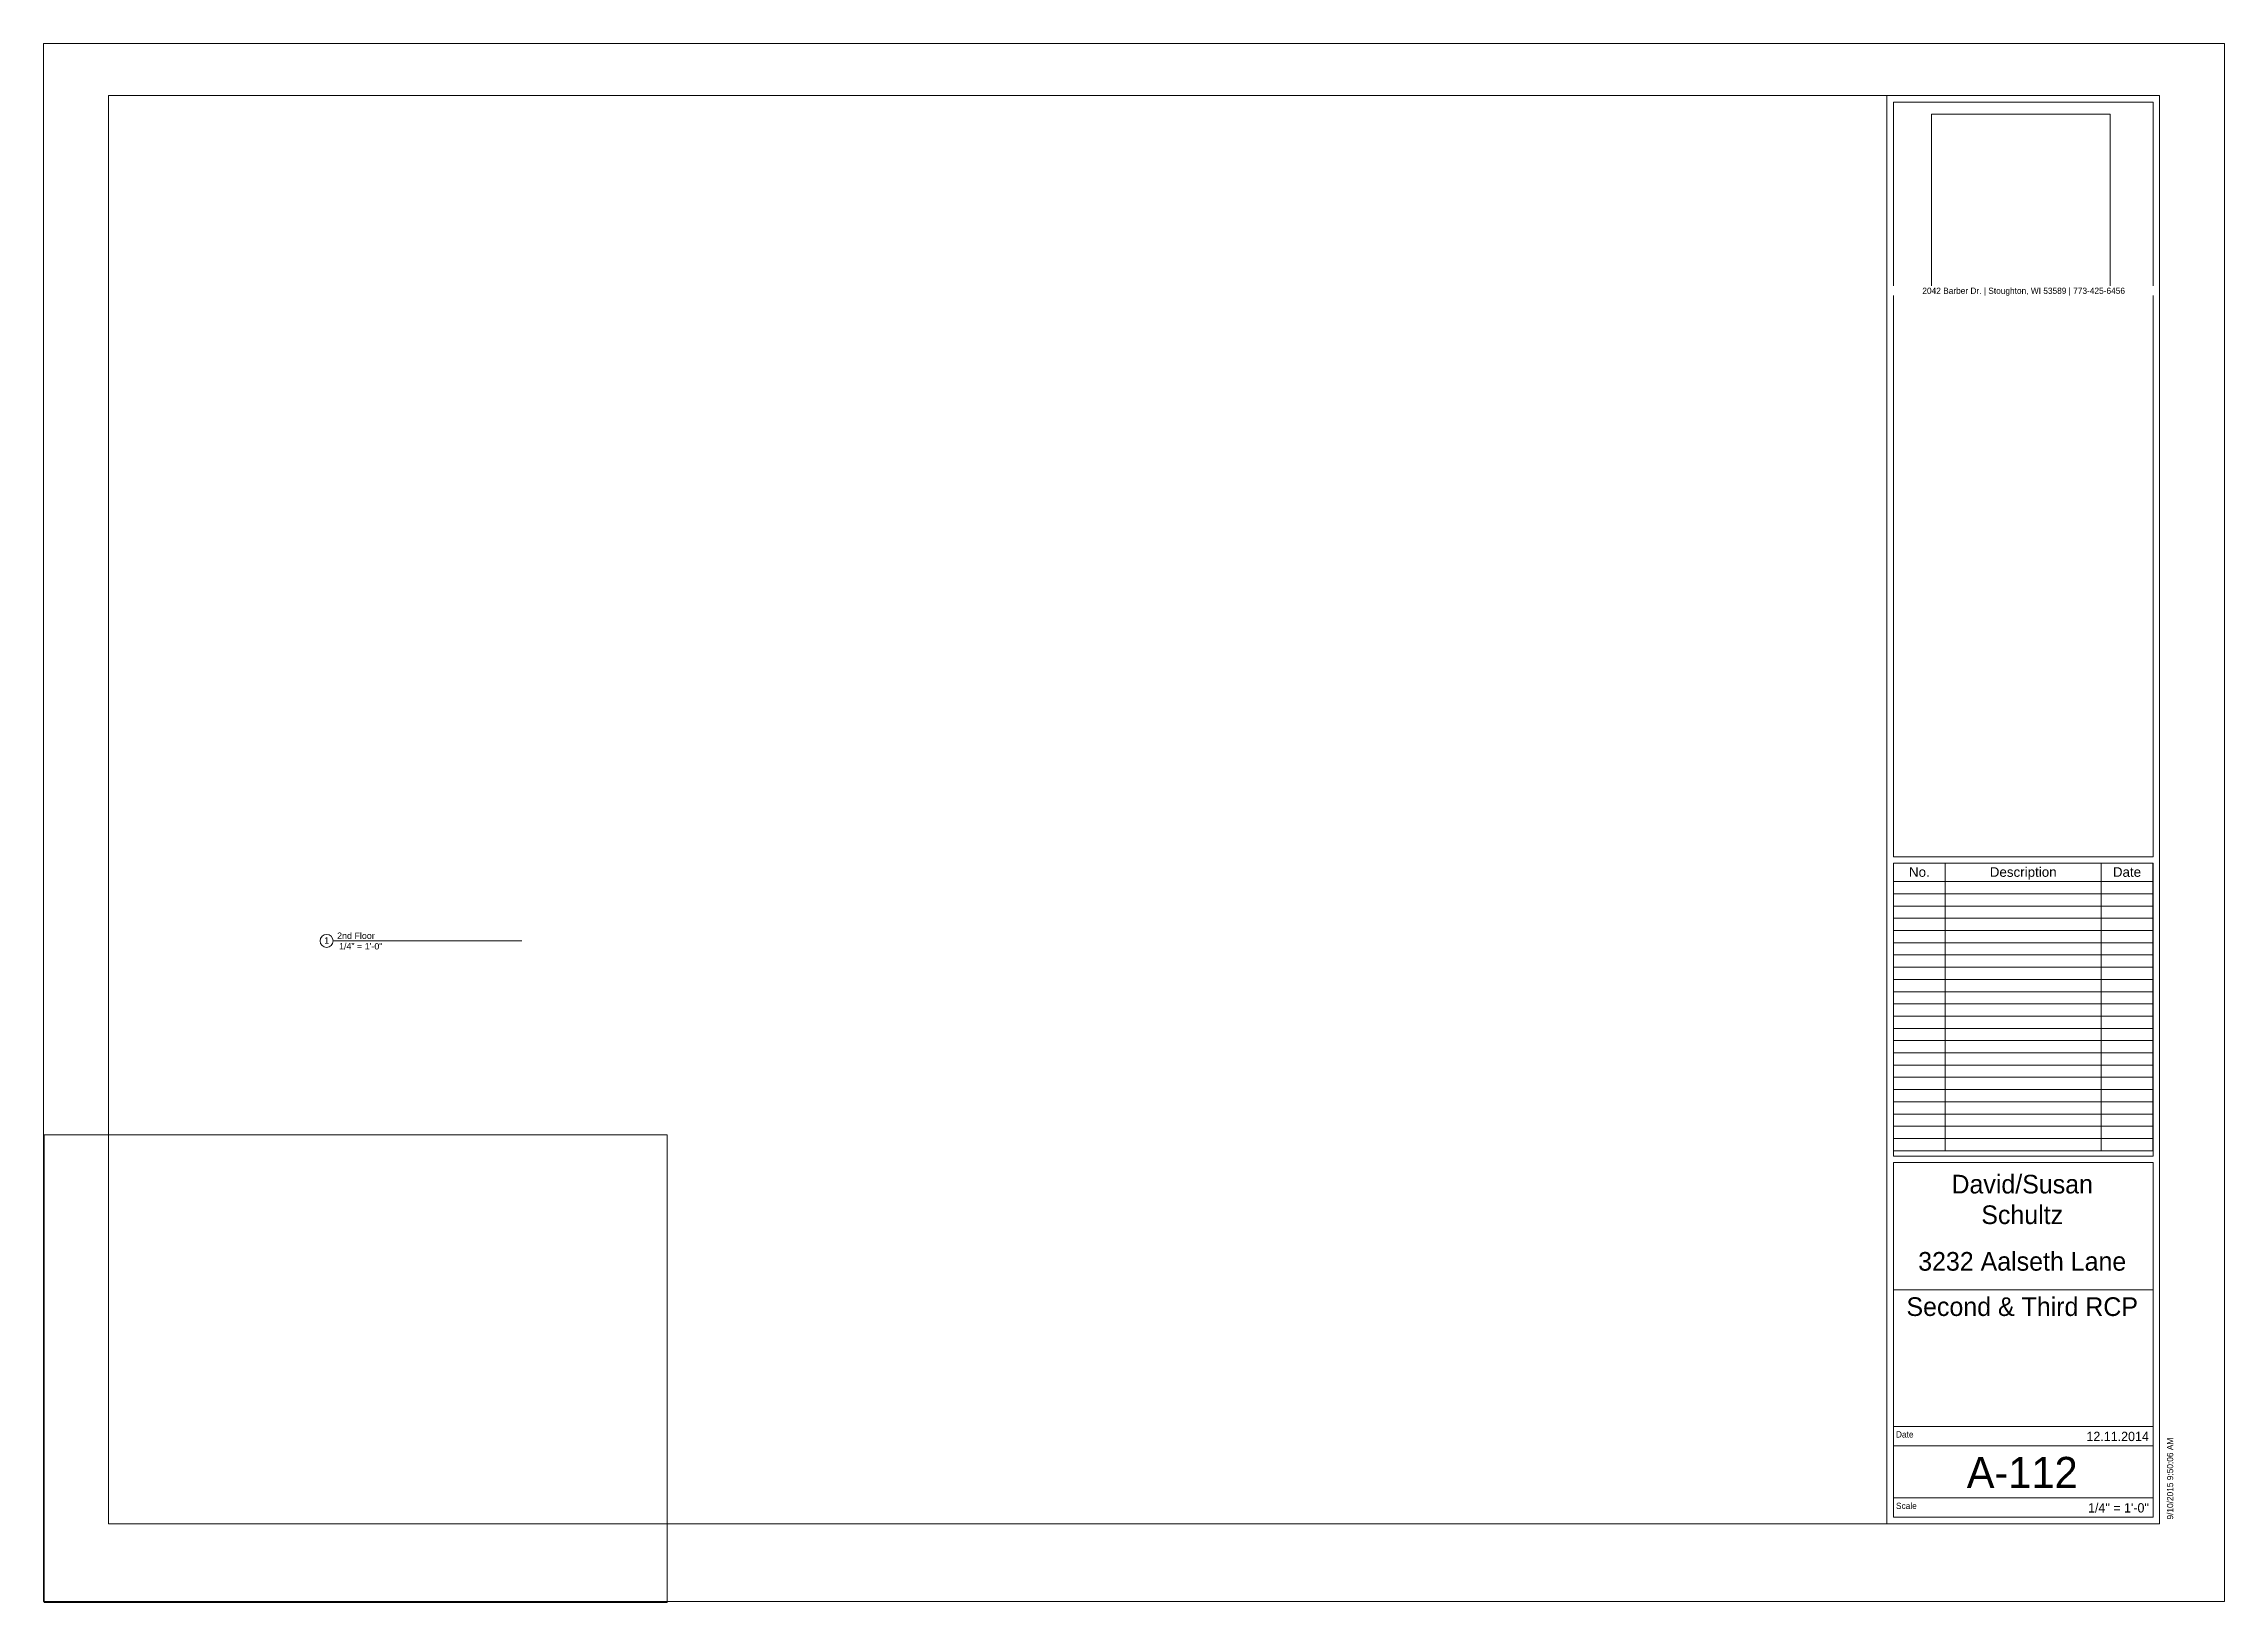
# Paper-space layout 'Layout1' of a CAD drawing. Header units: inches. Extents: x 0 to 42, y 0 to 30.
import ezdxf

# ---------------------------------------------------------------- set-up
doc = ezdxf.new("R2010")
doc.units = ezdxf.units.IN
doc.header["$MEASUREMENT"] = 0
for name, color, linetype, lineweight in [('A-DETL-THIN', 151, 'Continuous', 9), ('G-ANNO-SCHD', 231, 'Continuous', 9), ('G-ANNO-TTLB', 6, 'Continuous', 9), ('G-ANNO-TTLB-MEDM', 33, 'Continuous', 20), ('G-ANNO-TTLB-THIN', 151, 'Continuous', 9)]:
    doc.layers.add(name, color=color, linetype=linetype, lineweight=lineweight)
doc.layers.add('G-ANNO-NPLT', color=191, linetype='Continuous', plot=False)
doc.styles.add('Arial', font='arial.ttf', dxfattribs={"height": 0.122942})
doc.styles.add('Arial_1', font='arial.ttf', dxfattribs={"height": 0.184412})
doc.styles.add('Century Gothic', font='GOTHIC.TTF', dxfattribs={"height": 0.119759})
doc.styles.add('Century Gothic_1', font='GOTHIC.TTF', dxfattribs={"height": 0.179639})
doc.styles.add('Century Gothic_2', font='GOTHIC.TTF', dxfattribs={"height": 0.598797})
doc.styles.add('Century Gothic_3', font='GOTHIC.TTF', dxfattribs={"height": 0.359278})
picture_1 = doc.add_image_def('image1.jpg', size_in_pixel=(939, 939))

# ---------------------------------------------------------------- blocks, each defined once
blk = doc.blocks.new('E1 30 x 42 Horizontal - E1 30x42 Horizontal-11829-Second _ Third RCP')
at = {"layer": 'G-ANNO-TTLB-MEDM'}
for p, q in [((1.24, 29.014), (1.24, 1.514)), ((40.74, 29.014), (1.24, 29.014)), ((35.49, 29.014), (35.49, 1.514)), ((40.74, 29.014), (40.74, 1.514)), ((35.615, 28.889), (40.615, 28.889)), ((35.615, 28.889), (35.615, 14.358)), ((40.615, 14.358), (40.615, 28.889)), ((35.615, 14.358), (40.615, 14.358)), ((35.615, 14.233), (35.615, 8.594)), ((40.615, 14.233), (35.615, 14.233)), ((40.615, 8.594), (40.615, 14.233)), ((35.615, 8.594), (40.615, 8.594)), ((35.615, 1.639), (35.615, 8.469)), ((35.615, 8.469), (40.615, 8.469)), ((40.615, 8.469), (40.615, 1.639)), ((35.615, 6.02), (40.615, 6.02)), ((1.24, 1.514), (40.74, 1.514)), ((40.615, 1.639), (35.615, 1.639))]:
    blk.add_line(p, q, dxfattribs=at)
at = {"layer": 'G-ANNO-TTLB-THIN'}
for p, q in [((-0.01, 30.014), (41.99, 30.014)), ((-0.01, 0.014), (-0.01, 30.014)), ((41.99, 0.014), (41.99, 30.014)), ((35.615, 3.389), (40.615, 3.389)), ((35.615, 3.014), (40.615, 3.014)), ((35.615, 2.014), (40.615, 2.014)), ((-0.01, 0.014), (41.99, 0.014))]:
    blk.add_line(p, q, dxfattribs=at)
at = {"layer": 'G-ANNO-TTLB'}
image = blk.add_image(picture_1, insert=(36.348, 25.214), size_in_units=(3.444, 3.444), dxfattribs=at)
image.dxf.flags = 7
at = {"layer": 'G-ANNO-TTLB', "line_spacing_factor": 0.984117, "style": 'Century Gothic', "bg_fill": 3, "box_fill_scale": 1.25, "bg_fill_color": 0, "bg_fill_transparency": 0}
for s, insert, char_height, width, attachment_point in [('2042 Barber Dr. | Stoughton, WI 53589 | 773-425-6456', (38.124, 25.315), 0.11976, 5.052, 2), ('Date', (35.665, 3.294), 0.1198, 0.4725, 1), ('Scale', (35.665, 1.919), 0.1198, 0.5265, 1)]:
    blk.add_mtext(s, dxfattribs=dict(at, insert=insert, char_height=char_height, width=width, attachment_point=attachment_point))
blk = doc.blocks.new('Viewport - View Title-1830-Second _ Third RCP')
at = {"layer": 'G-ANNO-TTLB'}
for start, end in [(0, 180), (180, 360)]:
    blk.add_arc((-0.125, 0), 0.125, start, end, dxfattribs=at)

psp = doc.layouts.get("Layout1")

# ---------------------------------------------------------------- viewports
at = {"layer": '0'}
psp.add_viewport(center=(6, 4.5), size=(12, 9), view_center_point=(6, 4.5), view_height=12, dxfattribs=at)

# ---------------------------------------------------------------- next in the draw order: block references
at = {"layer": 'G-ANNO-TTLB'}
psp.add_blockref('E1 30 x 42 Horizontal - E1 30x42 Horizontal-11829-Second _ Third RCP', (0, 0), dxfattribs=at)

# ---------------------------------------------------------------- next in the draw order: linework, layer by layer
at = {"layer": 'A-DETL-THIN'}
for p, q in [((36.615, 14.233), (35.615, 14.233)), ((35.615, 14.233), (35.615, 13.879)), ((40.614, 13.879), (35.615, 13.879)), ((35.615, 13.879), (35.615, 8.697)), ((39.615, 14.233), (36.615, 14.233)), ((36.615, 14.233), (36.615, 13.879)), ((36.615, 13.879), (36.615, 8.697)), ((40.614, 14.233), (39.615, 14.233)), ((39.615, 14.233), (39.615, 13.879)), ((39.615, 13.879), (39.615, 8.697)), ((40.614, 14.233), (40.614, 13.879)), ((40.614, 13.879), (40.614, 8.697)), ((40.614, 13.644), (35.615, 13.644)), ((40.614, 13.408), (35.615, 13.408)), ((40.614, 13.173), (35.615, 13.173)), ((40.614, 12.937), (35.615, 12.937)), ((40.614, 12.702), (35.615, 12.702)), ((40.614, 12.466), (35.615, 12.466)), ((40.614, 12.23), (35.615, 12.23)), ((40.614, 11.995), (35.615, 11.995)), ((40.614, 11.759), (35.615, 11.759)), ((40.614, 11.524), (35.615, 11.524)), ((40.614, 11.288), (35.615, 11.288)), ((40.614, 11.052), (35.615, 11.052)), ((40.614, 10.817), (35.615, 10.817)), ((40.614, 10.581), (35.615, 10.581)), ((40.614, 10.346), (35.615, 10.346)), ((40.614, 10.11), (35.615, 10.11)), ((40.614, 9.875), (35.615, 9.875)), ((40.614, 9.639), (35.615, 9.639)), ((40.614, 9.403), (35.615, 9.403)), ((40.614, 9.168), (35.615, 9.168)), ((40.614, 8.932), (35.615, 8.932)), ((40.614, 8.697), (35.615, 8.697))]:
    psp.add_line(p, q, dxfattribs=at)
at = {"layer": 'G-ANNO-NPLT', "lineweight": 9}
psp.add_line((5.565, 12.737), (9.2, 12.737), dxfattribs=at)

# ---------------------------------------------------------------- next in the draw order: block references
at = {"layer": 'G-ANNO-TTLB'}
psp.add_blockref('Viewport - View Title-1830-Second _ Third RCP', (5.565, 12.737), dxfattribs=at)

# ---------------------------------------------------------------- next in the draw order: texts
at = {"layer": 'G-ANNO-SCHD', "attachment_point": 2, "line_spacing_factor": 0.938532, "style": 'Arial_1'}
for s, insert, char_height, width in [('No.', (36.115, 14.155), 0.1844, 0.477), ('Description', (38.115, 14.155), 0.18441, 1.53225), ('Date', (40.114, 14.155), 0.1844, 0.648)]:
    psp.add_mtext(s, dxfattribs=dict(at, insert=insert, char_height=char_height, width=width))
at = {"layer": 'G-ANNO-TTLB'}
for s, insert, char_height, width, attachment_point, line_spacing_factor, style in [('1', (5.442, 12.808), 0.123, 0.114, 2, 0.938532, 'Arial'), ('2nd Floor', (5.642, 12.898), 0.1229, 0.864, 1, 0.938532, 'Arial'), (' 1/4" = 1\'-0"', (5.631, 12.695), 0.12294, 1.053, 1, 0.938532, 'Arial'), ('David/Susan\\PSchultz', (38.096, 8.233), 0.35928, 3.591, 2, 0.984117, 'Century Gothic_3'), ('3232 Aalseth Lane', (38.096, 6.746), 0.35928, 5.1885, 2, 0.984117, 'Century Gothic_3'), ('Second & Third RCP', (38.096, 5.874), 0.35928, 5.6385, 2, 0.984117, 'Century Gothic_3'), ('12.11.2014', (40.535, 3.285), 0.1796, 1.476, 3, 0.984117, 'Century Gothic_1'), ('A-112', (38.096, 2.801), 0.5988, 2.7, 2, 0.984117, 'Century Gothic_2'), (' 1/4" = 1\'-0"', (40.535, 1.91), 0.17964, 1.54125, 3, 0.984117, 'Century Gothic_1')]:
    psp.add_mtext(s, dxfattribs=dict(at, insert=insert, char_height=char_height, width=width, attachment_point=attachment_point, line_spacing_factor=line_spacing_factor, style=style))
at = {"layer": 'G-ANNO-TTLB', "insert": (40.884, 1.595), "char_height": 0.11976, "width": 2.031, "attachment_point": 1, "rotation": 90, "line_spacing_factor": 0.984117, "style": 'Century Gothic', "bg_fill": 3, "box_fill_scale": 1.25, "bg_fill_color": 0, "bg_fill_transparency": 0}
psp.add_mtext('9/10/2015 9:50:06 AM', dxfattribs=at)

doc.saveas('drawing.dxf')
